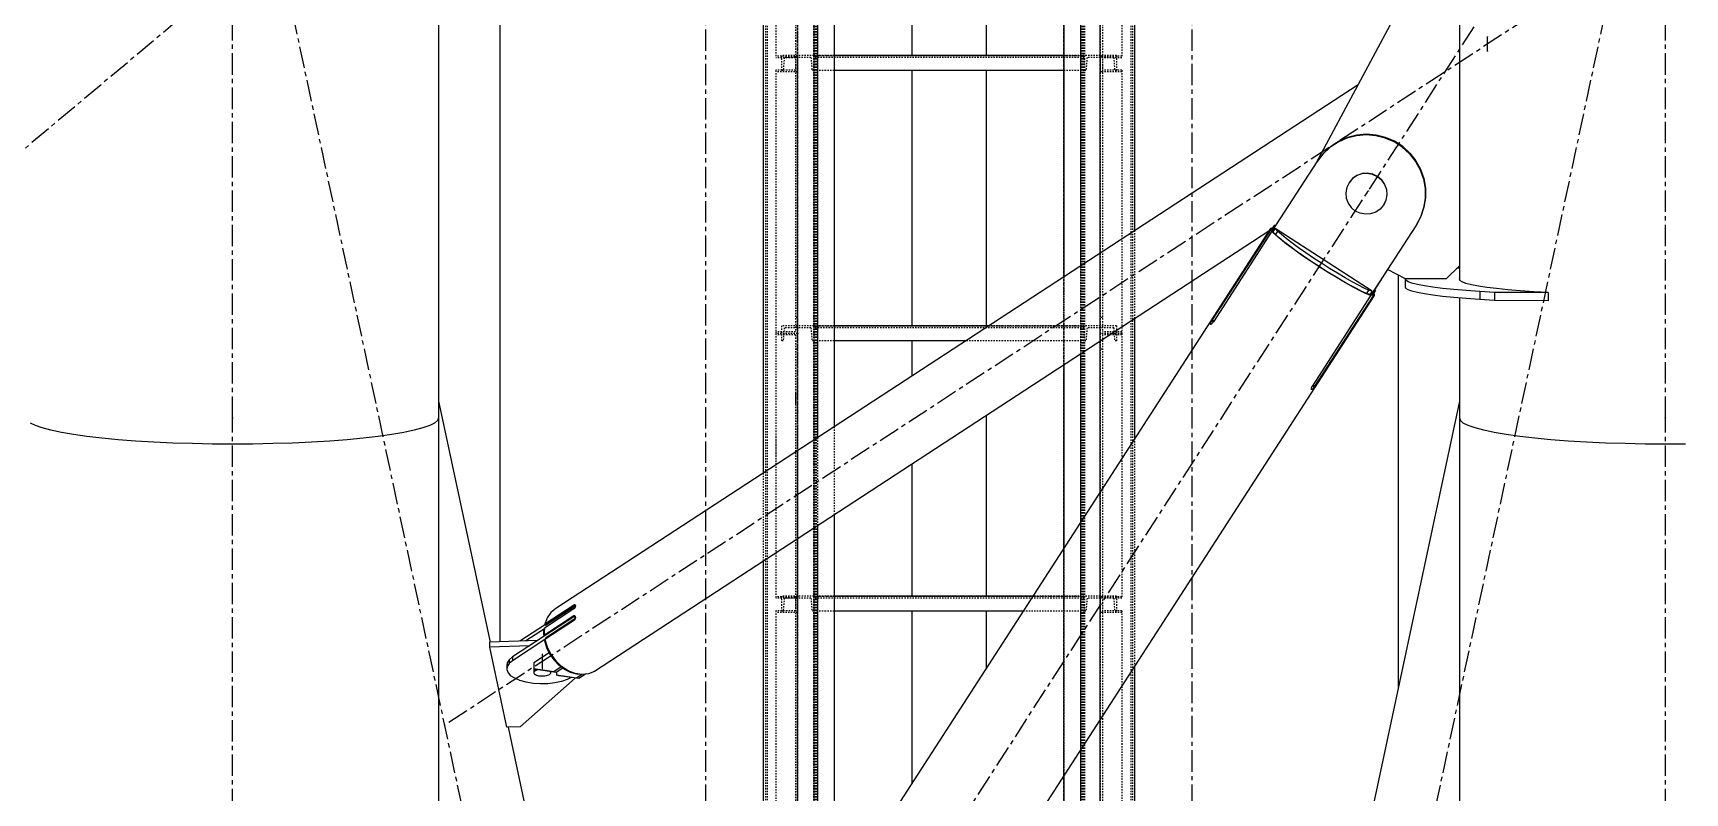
# Model space of a CAD drawing. Header units: millimetres. Extents: x 5143 to 30813, y 232 to 21408.
# Drawn here: x 11766 to 12377, y 7147 to 7429 of the extents above; entities that cross this region are included whole.
import ezdxf

# ---------------------------------------------------------------- set-up
doc = ezdxf.new("R2010")
doc.units = ezdxf.units.MM
doc.header["$LTSCALE"] = 0.25
for name, pattern in [('CENTER', [50.8, 31.75, -6.35, 6.35, -6.35]), ('XKITLINE00', [0]), ('XKITLINE02', [4, 2, -2]), ('XKITLINE03', [6, 3, -1, 1, -1])]:
    doc.linetypes.add(name, pattern=pattern)

msp = doc.modelspace()

# ---------------------------------------------------------------- linework, layer by layer
at = {"color": 8, "linetype": 'CENTER'}
for p, q in [((11840, 7286.23), (11840, 8951.04)), ((12370, 7286.23), (12370, 8951.04)), ((12015, 6431.43), (12015, 8100.54)), ((12195, 6431.43), (12195, 8100.54)), ((12015, 6720.27), (11840, 7540.27)), ((11840, 6720.27), (12370, 7540.27)), ((12195, 6720.27), (12370, 7540.27)), ((12351.95, 7455.72), (11918.47, 7172.55)), ((11840, 7450.27), (10096.38, 5990.27)), ((12304.21, 7421.82), (12304.21, 7427.25)), ((12259.41, 7369.2), (12260.09, 7370.22)), ((11840, 5629.8), (11840, 7286.23)), ((12370, 5629.8), (12370, 7286.23)), ((11954.53, 7198.82), (11954.53, 7193.39))]:
    msp.add_line(p, q, dxfattribs=at)
at = {"color": 3, "linetype": 'XKITLINE02'}
for p, q in [((12037.15, 7919.31), (12037.16, 6234.33)), ((12037.69, 7919.31), (12037.69, 6234.33)), ((12054.92, 7919.31), (12054.93, 6234.33)), ((12055, 7919.31), (12055, 6234.33)), ((12055.45, 7919.31), (12055.46, 6234.33)), ((12055.85, 7919.31), (12055.85, 6234.33)), ((12147.48, 7919.31), (12147.48, 6234.33)), ((12153.68, 7919.31), (12153.68, 6234.33)), ((12154.13, 7919.31), (12154.13, 6234.33)), ((12154.53, 7919.31), (12154.53, 6234.33)), ((12154.98, 7919.31), (12154.98, 6234.33)), ((12155.07, 7919.31), (12155.06, 6234.33)), ((12172.3, 7919.31), (12172.3, 6234.33)), ((12172.83, 7919.31), (12172.83, 6234.33)), ((12041, 7517.52), (12041, 7419.49)), ((12048.2, 7516.94), (12048.2, 7414.27)), ((12049, 7517.52), (12049, 7414.27)), ((12160.98, 7517.52), (12160.98, 7414.27)), ((12161.78, 7516.94), (12161.78, 7414.27)), ((12168.98, 7517.52), (12168.98, 7419.49)), ((12049, 7420.07), (12041, 7420.07)), ((12048.2, 7419.49), (12041, 7419.49)), ((12043, 7420.27), (12043, 7414.77)), ((12055, 7420.27), (12043, 7420.27)), ((12043, 7420.27), (12043, 7414.77)), ((12044.07, 7419.57), (12043.68, 7414.77)), ((12044.07, 7419.57), (12043.68, 7414.77)), ((12053.94, 7419.57), (12044.07, 7419.57)), ((12049, 7420.09), (12048.2, 7420.09)), ((12048.2, 7420.09), (12048.2, 7318.11)), ((12049, 7420.09), (12049, 7317.52)), ((12053.94, 7419.57), (12054.32, 7414.77)), ((12053.94, 7419.57), (12054.32, 7414.77)), ((12055, 7420.27), (12055, 7414.77)), ((12062.5, 7420.27), (12055, 7420.27)), ((12055, 7420.27), (12055, 7414.77)), ((12055, 7420.27), (12055, 7414.77)), ((12154.98, 7419.57), (12055, 7419.57)), ((12154.98, 7420.27), (12147.48, 7420.27)), ((12154.98, 7420.27), (12154.98, 7414.77)), ((12154.98, 7420.27), (12154.98, 7414.77)), ((12166.98, 7420.27), (12154.98, 7420.27)), ((12154.98, 7420.27), (12154.98, 7414.77)), ((12156.05, 7419.57), (12155.66, 7414.77)), ((12156.05, 7419.57), (12155.66, 7414.77)), ((12165.92, 7419.57), (12156.05, 7419.57)), ((12160.98, 7420.09), (12160.98, 7317.52)), ((12161.78, 7420.09), (12160.98, 7420.09)), ((12168.98, 7420.07), (12160.98, 7420.07)), ((12161.78, 7420.09), (12161.78, 7318.11)), ((12168.98, 7419.49), (12161.78, 7419.49)), ((12165.92, 7419.57), (12166.3, 7414.77)), ((12165.92, 7419.57), (12166.3, 7414.77)), ((12166.98, 7420.27), (12166.98, 7414.77)), ((12166.98, 7420.27), (12166.98, 7414.77)), ((12048.2, 7414.84), (12041, 7414.84)), ((12041, 7414.84), (12041, 7317.52)), ((12049, 7414.26), (12041, 7414.26)), ((12043.68, 7414.77), (12043, 7414.77)), ((12049, 7414.27), (12048.2, 7414.27)), ((12055, 7414.77), (12054.32, 7414.77)), ((12062.5, 7414.77), (12055, 7414.77)), ((12154.98, 7414.77), (12147.48, 7414.77)), ((12155.66, 7414.77), (12154.98, 7414.77)), ((12161.78, 7414.27), (12160.98, 7414.27)), ((12168.98, 7414.26), (12160.98, 7414.26)), ((12168.98, 7414.84), (12161.78, 7414.84)), ((12166.98, 7414.77), (12166.3, 7414.77)), ((12168.98, 7414.84), (12168.98, 7317.52)), ((12173.68, 7355.56), (12173.68, 7322.97)), ((12153.68, 7342.5), (12153.68, 7309.91)), ((12147.48, 7338.45), (12147.48, 7305.86)), ((12049, 7323.35), (12048.2, 7323.35)), ((12161.78, 7323.35), (12160.98, 7323.35)), ((12048.2, 7318.11), (12041, 7318.11)), ((12041, 7317.52), (12041, 7268.89)), ((12049, 7317.52), (12041, 7317.52)), ((12049, 7317.52), (12041, 7317.52)), ((12048.2, 7316.94), (12041, 7316.94)), ((12043, 7320.27), (12043, 7314.77)), ((12055, 7320.27), (12043, 7320.27)), ((12043, 7320.27), (12043, 7314.77)), ((12043.68, 7314.77), (12043, 7314.77)), ((12044.07, 7319.57), (12043.68, 7314.77)), ((12044.07, 7319.57), (12043.68, 7314.77)), ((12053.94, 7319.57), (12044.07, 7319.57)), ((12048.2, 7316.94), (12048.2, 7291.06)), ((12049, 7320.27), (12049, 7317.52)), ((12049, 7317.52), (12049, 7214.27)), ((12053.94, 7319.57), (12054.32, 7314.77)), ((12053.94, 7319.57), (12054.32, 7314.77)), ((12055, 7314.77), (12054.32, 7314.77)), ((12055, 7320.27), (12055, 7314.77)), ((12062.5, 7320.27), (12055, 7320.27)), ((12055, 7320.27), (12055, 7314.77)), ((12055, 7320.27), (12055, 7314.77)), ((12154.98, 7319.57), (12055, 7319.57)), ((12062.5, 7314.77), (12055, 7314.77)), ((12154.98, 7314.77), (12111.25, 7314.77)), ((12154.98, 7320.27), (12119.67, 7320.27)), ((12154.98, 7320.27), (12154.98, 7314.77)), ((12154.98, 7320.27), (12154.98, 7314.77)), ((12166.98, 7320.27), (12154.98, 7320.27)), ((12154.98, 7320.27), (12154.98, 7314.77)), ((12155.66, 7314.77), (12154.98, 7314.77)), ((12156.05, 7319.57), (12155.66, 7314.77)), ((12156.05, 7319.57), (12155.66, 7314.77)), ((12165.92, 7319.57), (12156.05, 7319.57)), ((12160.98, 7317.52), (12160.98, 7214.27)), ((12168.98, 7317.52), (12160.98, 7317.52)), ((12168.98, 7317.52), (12160.98, 7317.52)), ((12168.98, 7318.11), (12161.78, 7318.11)), ((12161.78, 7316.94), (12161.78, 7214.27)), ((12168.98, 7316.94), (12161.78, 7316.94)), ((12165.92, 7319.57), (12166.3, 7314.77)), ((12165.92, 7319.57), (12166.3, 7314.77)), ((12166.98, 7314.77), (12166.3, 7314.77)), ((12166.98, 7320.27), (12166.98, 7314.77)), ((12166.98, 7320.27), (12166.98, 7314.77)), ((12168.98, 7317.52), (12168.98, 7219.49)), ((12049, 7311.72), (12048.2, 7311.72)), ((12161.78, 7311.72), (12160.98, 7311.72)), ((12048.2, 7295.29), (12048.2, 7214.27)), ((12041, 7280.31), (12041, 7219.49)), ((12056.31, 7278.88), (12056.31, 7246.3)), ((12062.5, 7282.93), (12062.5, 7250.35)), ((12173.68, 7278.64), (12173.68, 7194.45)), ((12049, 7274.11), (12049, 7220.07)), ((12036.31, 7265.82), (12036.31, 7233.23)), ((12153.68, 7247.7), (12153.68, 7163.51)), ((12147.48, 7238.11), (12147.48, 7153.92)), ((12049, 7220.07), (12041, 7220.07)), ((12048.2, 7219.49), (12041, 7219.49)), ((12043, 7220.27), (12043, 7214.77)), ((12055, 7220.27), (12043, 7220.27)), ((12043, 7220.27), (12043, 7214.77)), ((12044.07, 7219.57), (12043.68, 7214.77)), ((12044.07, 7219.57), (12043.68, 7214.77)), ((12053.94, 7219.57), (12044.07, 7219.57)), ((12049, 7220.09), (12048.2, 7220.09)), ((12048.2, 7220.09), (12048.2, 7118.11)), ((12049, 7220.09), (12049, 7117.52)), ((12053.94, 7219.57), (12054.32, 7214.77)), ((12053.94, 7219.57), (12054.32, 7214.77)), ((12055, 7220.27), (12055, 7214.77)), ((12062.5, 7220.27), (12055, 7220.27)), ((12055, 7220.27), (12055, 7214.77)), ((12055, 7220.27), (12055, 7214.77)), ((12154.98, 7219.57), (12055, 7219.57)), ((12154.98, 7220.27), (12135.96, 7220.27)), ((12154.98, 7220.27), (12154.98, 7214.77)), ((12154.98, 7220.27), (12154.98, 7214.77)), ((12166.98, 7220.27), (12154.98, 7220.27)), ((12154.98, 7220.27), (12154.98, 7214.77)), ((12156.05, 7219.57), (12155.66, 7214.77)), ((12156.05, 7219.57), (12155.66, 7214.77)), ((12165.92, 7219.57), (12156.05, 7219.57)), ((12160.98, 7220.09), (12160.98, 7117.52)), ((12161.78, 7220.09), (12160.98, 7220.09)), ((12168.98, 7220.07), (12160.98, 7220.07)), ((12161.78, 7220.09), (12161.78, 7118.11)), ((12168.98, 7219.49), (12161.78, 7219.49)), ((12165.92, 7219.57), (12166.3, 7214.77)), ((12165.92, 7219.57), (12166.3, 7214.77)), ((12166.98, 7220.27), (12166.98, 7214.77)), ((12166.98, 7220.27), (12166.98, 7214.77)), ((12048.2, 7214.84), (12041, 7214.84)), ((12041, 7214.84), (12041, 7117.52)), ((12049, 7214.26), (12041, 7214.26)), ((12043.68, 7214.77), (12043, 7214.77)), ((12049, 7214.27), (12048.2, 7214.27)), ((12055, 7214.77), (12054.32, 7214.77)), ((12062.5, 7214.77), (12055, 7214.77)), ((12154.98, 7214.77), (12132.4, 7214.77)), ((12155.66, 7214.77), (12154.98, 7214.77)), ((12161.78, 7214.27), (12160.98, 7214.27)), ((12168.98, 7214.26), (12160.98, 7214.26)), ((12168.98, 7214.84), (12161.78, 7214.84)), ((12166.98, 7214.77), (12166.3, 7214.77)), ((12168.98, 7214.84), (12168.98, 7117.52))]:
    msp.add_line(p, q, dxfattribs=at)
at = {"color": 1, "linetype": 'XKITLINE03'}
for p, q in [((12049.01, 6234.33), (12049, 7919.31)), ((12055, 7919.31), (12055, 6234.33)), ((12147.48, 6234.33), (12147.48, 7919.31)), ((12160.98, 6234.33), (12160.98, 7919.31)), ((12049, 7517.52), (12049, 7420.07)), ((12160.98, 7420.07), (12160.98, 7517.52)), ((12055, 7420.27), (12154.98, 7420.27)), ((12055, 7420.27), (12055, 7420.27)), ((12154.98, 7420.27), (12154.98, 7420.27)), ((12049, 7414.26), (12049, 7317.52)), ((12160.98, 7317.52), (12160.98, 7414.26)), ((12049, 7317.52), (12049, 7220.07)), ((12055, 7320.27), (12154.98, 7320.27)), ((12055, 7320.27), (12055, 7320.27)), ((12154.98, 7320.27), (12154.98, 7320.27)), ((12160.98, 7220.07), (12160.98, 7317.52)), ((12055, 7220.27), (12154.98, 7220.27)), ((12055, 7220.27), (12055, 7220.27)), ((12154.98, 7220.27), (12154.98, 7220.27)), ((12049, 7214.26), (12049, 7117.52)), ((12160.98, 7117.52), (12160.98, 7214.26))]:
    msp.add_line(p, q, dxfattribs=at)
at = {"color": 7, "linetype": 'XKITLINE00'}
for p, q in [((12036.31, 7517.53), (12036.31, 7265.82)), ((12056.31, 7517.53), (12056.31, 7278.88)), ((12062.5, 7517.53), (12062.5, 7282.93)), ((12147.48, 7517.53), (12147.48, 7338.45)), ((12153.68, 7517.53), (12153.68, 7342.5)), ((12173.68, 7517.53), (12173.68, 7355.56)), ((12147.48, 7420.27), (12062.5, 7420.27)), ((12147.48, 7414.77), (12062.5, 7414.77)), ((12173.68, 7322.97), (12173.68, 7278.64)), ((12119.67, 7320.27), (12062.5, 7320.27)), ((12111.25, 7314.77), (12062.5, 7314.77)), ((12153.68, 7309.91), (12153.68, 7247.7)), ((12147.48, 7305.86), (12147.48, 7238.11)), ((12062.5, 7250.35), (12062.5, 7106.63)), ((12056.31, 7246.3), (12056.31, 7097.04)), ((12036.31, 7233.23), (12036.31, 7066.1)), ((12135.96, 7220.27), (12062.5, 7220.27)), ((12132.4, 7214.77), (12062.5, 7214.77)), ((12173.68, 7194.45), (12173.68, 6743.1)), ((12153.68, 7163.51), (12153.68, 6743.1)), ((12147.48, 7153.92), (12147.48, 6743.1))]:
    msp.add_line(p, q, dxfattribs=at)
at = {"color": 8, "linetype": 'XKITLINE00'}
for p, q in [((12091.2, 7514.77), (12091.2, 7420.27)), ((12118.8, 7514.77), (12118.8, 7420.27)), ((11938.8, 7506.57), (11938.8, 7203.35)), ((11916.2, 7499.33), (11916.2, 7286.23)), ((12273.79, 7442.23), (12240.83, 7380.61)), ((12293.8, 7438.26), (12293.8, 7337.41)), ((12091.2, 7414.77), (12091.2, 7320.27)), ((12118.8, 7414.77), (12118.8, 7320.27)), ((12256.3, 7409.53), (11959.54, 7215.67)), ((12248.92, 7388.28), (12245.92, 7386.31)), ((12249.08, 7388.52), (12246.08, 7386.55)), ((12252.2, 7389.74), (12248.92, 7388.28)), ((12252.36, 7389.97), (12249.08, 7388.52)), ((12255.68, 7390.63), (12252.2, 7389.74)), ((12255.84, 7390.86), (12252.36, 7389.97)), ((12259.26, 7390.93), (12255.68, 7390.63)), ((12259.42, 7391.17), (12255.84, 7390.86)), ((12262.85, 7390.65), (12259.26, 7390.93)), ((12263, 7390.88), (12259.42, 7391.17)), ((12266.34, 7389.77), (12262.85, 7390.65)), ((12266.5, 7390.01), (12263, 7390.88)), ((12269.64, 7388.34), (12266.34, 7389.77)), ((12269.8, 7388.58), (12266.5, 7390.01)), ((12272.67, 7386.39), (12269.64, 7388.34)), ((12272.82, 7386.62), (12269.8, 7388.58)), ((12243.29, 7383.87), (12241.11, 7381.04)), ((12243.45, 7384.11), (12241.26, 7381.27)), ((12245.92, 7386.31), (12243.29, 7383.87)), ((12243.45, 7384.11), (12243.29, 7383.87)), ((12246.08, 7386.55), (12243.45, 7384.11)), ((12275.33, 7383.96), (12272.67, 7386.39)), ((12275.48, 7384.2), (12272.82, 7386.62)), ((12275.33, 7383.96), (12277.56, 7381.14)), ((12275.48, 7384.2), (12277.71, 7381.37)), ((12241.11, 7381.04), (12224.46, 7355.28)), ((12241.26, 7381.27), (12241.11, 7381.04)), ((12241.26, 7381.27), (12241.13, 7381.07)), ((12255.9, 7375.89), (12254.27, 7374.77)), ((12255.94, 7375.95), (12254.31, 7374.83)), ((12257.76, 7376.55), (12255.9, 7375.89)), ((12257.8, 7376.61), (12255.94, 7375.95)), ((12259.74, 7376.7), (12257.76, 7376.55)), ((12259.78, 7376.77), (12257.8, 7376.61)), ((12261.69, 7376.34), (12259.74, 7376.7)), ((12261.73, 7376.41), (12259.78, 7376.77)), ((12263.48, 7375.49), (12261.69, 7376.34)), ((12263.52, 7375.55), (12261.73, 7376.41)), ((12277.56, 7381.14), (12279.29, 7377.99)), ((12277.71, 7381.37), (12279.45, 7378.22)), ((12279.29, 7377.99), (12280.48, 7374.59)), ((12279.45, 7378.22), (12280.64, 7374.83)), ((12252.14, 7371.48), (12251.79, 7369.53)), ((12252.99, 7373.26), (12252.14, 7371.48)), ((12254.27, 7374.77), (12252.99, 7373.26)), ((12254.31, 7374.83), (12253.03, 7373.33)), ((12263.52, 7375.55), (12263.48, 7375.49)), ((12264.99, 7374.21), (12263.48, 7375.49)), ((12265.03, 7374.27), (12263.52, 7375.55)), ((12264.99, 7374.21), (12266.12, 7372.58)), ((12265.03, 7374.27), (12266.16, 7372.64)), ((12266.12, 7372.58), (12266.79, 7370.71)), ((12266.16, 7372.64), (12266.83, 7370.78)), ((12266.79, 7370.71), (12266.95, 7368.74)), ((12266.83, 7370.78), (12266.99, 7368.8)), ((12280.48, 7374.59), (12281.1, 7371.06)), ((12280.64, 7374.83), (12281.25, 7371.29)), ((12281.1, 7371.06), (12281.12, 7367.47)), ((12281.25, 7371.29), (12281.28, 7367.7)), ((12251.79, 7369.53), (12251.95, 7367.56)), ((12251.95, 7367.56), (12252.62, 7365.7)), ((12252.62, 7365.7), (12253.75, 7364.07)), ((12255.26, 7362.78), (12253.75, 7364.07)), ((12264.47, 7363.51), (12262.85, 7362.39)), ((12265.75, 7365.01), (12264.47, 7363.51)), ((12266.6, 7366.8), (12265.75, 7365.01)), ((12266.64, 7366.86), (12265.8, 7365.07)), ((12266.95, 7368.74), (12266.6, 7366.8)), ((12266.99, 7368.8), (12266.64, 7366.86)), ((12280.55, 7363.92), (12279.41, 7360.53)), ((12280.71, 7364.16), (12279.57, 7360.76)), ((12281.12, 7367.47), (12280.55, 7363.92)), ((12281.28, 7367.7), (12280.71, 7364.16)), ((12225.29, 7357.45), (12225.15, 7357.35)), ((12225.55, 7357.48), (12225.29, 7357.45)), ((12225.78, 7357.32), (12225.55, 7357.48)), ((12257.06, 7361.93), (12255.26, 7362.78)), ((12259.01, 7361.57), (12257.06, 7361.93)), ((12260.98, 7361.73), (12259.01, 7361.57)), ((12262.85, 7362.39), (12260.98, 7361.73)), ((12279.41, 7360.53), (12277.72, 7357.36)), ((12277.88, 7357.6), (12277.72, 7357.36)), ((12279.57, 7360.76), (12277.88, 7357.6)), ((12279.57, 7360.76), (12279.41, 7360.53)), ((12223.92, 7356.37), (11947.9, 6929.32)), ((12223.28, 7355.37), (11973.81, 7192.41)), ((12223.99, 7355.94), (12202.38, 7322.49)), ((12224.46, 7355.28), (12202.84, 7321.83)), ((12224.35, 7356.47), (12223.92, 7356.37)), ((12223.92, 7356.37), (12223.99, 7355.94)), ((12224.62, 7355.53), (12223.99, 7355.94)), ((12225.12, 7357.18), (12224.31, 7355.93)), ((12224.34, 7356.09), (12224.31, 7355.93)), ((12224.31, 7355.93), (12224.38, 7355.69)), ((12225.15, 7357.35), (12224.34, 7356.09)), ((12224.51, 7356.36), (12224.35, 7356.47)), ((12225.19, 7356.94), (12224.38, 7355.69)), ((12224.62, 7355.53), (12224.38, 7355.69)), ((12224.46, 7355.28), (12224.67, 7355)), ((12224.83, 7355.03), (12224.46, 7355.28)), ((12224.84, 7355.04), (12224.46, 7355.28)), ((12225.89, 7353.81), (12224.67, 7355)), ((12225.64, 7356.29), (12224.83, 7355.03)), ((12224.83, 7355.03), (12225.76, 7354.06)), ((12225.15, 7357.35), (12225.12, 7357.18)), ((12225.12, 7357.18), (12225.19, 7356.94)), ((12225.43, 7356.78), (12225.19, 7356.94)), ((12261.51, 7333.1), (12225.64, 7356.29)), ((12225.64, 7356.29), (12226.57, 7355.32)), ((12226.57, 7355.32), (12225.76, 7354.06)), ((12227.13, 7352.84), (12225.76, 7354.06)), ((12227.64, 7352.31), (12225.89, 7353.81)), ((12227.94, 7354.09), (12226.57, 7355.32)), ((12228.9, 7351.39), (12227.13, 7352.84)), ((12229.86, 7350.56), (12227.64, 7352.31)), ((12229.71, 7352.64), (12227.94, 7354.09)), ((12231.03, 7349.75), (12228.9, 7351.39)), ((12231.84, 7351), (12229.71, 7352.64)), ((12277.72, 7357.36), (12261.08, 7331.61)), ((12232.48, 7348.61), (12229.86, 7350.56)), ((12233.46, 7347.96), (12231.03, 7349.75)), ((12234.27, 7349.22), (12231.84, 7351)), ((12235.42, 7346.51), (12232.48, 7348.61)), ((12236.13, 7346.08), (12233.46, 7347.96)), ((12236.94, 7347.34), (12234.27, 7349.22)), ((12238.6, 7344.34), (12235.42, 7346.51)), ((12238.98, 7344.14), (12236.13, 7346.08)), ((12239.8, 7345.4), (12236.94, 7347.34)), ((12242.75, 7343.46), (12239.8, 7345.4)), ((12241.91, 7342.16), (12238.6, 7344.34)), ((12241.94, 7342.2), (12238.98, 7344.14)), ((12245.26, 7340.04), (12241.91, 7342.16)), ((12244.92, 7340.3), (12241.94, 7342.2)), ((12245.73, 7341.56), (12242.75, 7343.46)), ((12247.86, 7338.5), (12244.92, 7340.3)), ((12248.55, 7338.03), (12245.26, 7340.04)), ((12248.67, 7339.75), (12245.73, 7341.56)), ((12251.49, 7338.08), (12248.67, 7339.75)), ((12267.24, 7341.13), (12262.41, 7333.65)), ((12273.88, 7337.72), (12267.23, 7341.14)), ((12271.2, 7339.1), (12271.2, 7186.52)), ((12293.8, 7342.56), (12288.86, 7337.65)), ((12293.8, 7341.69), (12292.84, 7341.62)), ((12250.68, 7336.83), (12247.86, 7338.5)), ((12251.67, 7336.2), (12248.55, 7338.03)), ((12253.31, 7335.34), (12250.68, 7336.83)), ((12254.12, 7336.6), (12251.49, 7338.08)), ((12254.53, 7334.61), (12251.67, 7336.2)), ((12255.68, 7334.07), (12253.31, 7335.34)), ((12256.49, 7335.33), (12254.12, 7336.6)), ((12257.04, 7333.3), (12254.53, 7334.61)), ((12257.73, 7333.05), (12255.68, 7334.07)), ((12258.55, 7334.3), (12256.49, 7335.33)), ((12259.13, 7332.32), (12257.04, 7333.3)), ((12259.42, 7332.3), (12257.73, 7333.05)), ((12260.23, 7333.56), (12258.55, 7334.3)), ((12260.23, 7333.56), (12259.42, 7332.3)), ((12261.51, 7333.1), (12260.23, 7333.56)), ((12261.51, 7333.1), (12260.7, 7331.85)), ((12262.29, 7332.95), (12261.48, 7331.7)), ((12262.54, 7332.98), (12261.73, 7331.73)), ((12262.69, 7333.08), (12261.88, 7331.83)), ((12262.29, 7332.95), (12262.05, 7333.11)), ((12262.54, 7332.98), (12262.29, 7332.95)), ((12262.65, 7333.49), (12262.39, 7333.65)), ((12262.69, 7333.08), (12262.54, 7332.98)), ((12262.65, 7333.49), (12262.72, 7333.25)), ((12262.72, 7333.25), (12262.69, 7333.08)), ((12273.78, 7337.76), (12273.73, 7337.69)), ((12273.73, 7337.69), (12273.73, 7334.7)), ((12273.73, 7337.69), (12273.98, 7337.15)), ((12273.73, 7334.7), (12273.98, 7334.16)), ((12288.86, 7337.65), (12273.88, 7337.72)), ((12274.82, 7336.62), (12273.98, 7337.15)), ((12274.82, 7333.63), (12273.98, 7334.16)), ((12276.25, 7336.1), (12274.82, 7336.62)), ((12276.25, 7333.11), (12274.82, 7333.63)), ((12278.27, 7335.6), (12276.25, 7336.1)), ((12278.27, 7332.6), (12276.25, 7333.11)), ((12280.85, 7335.1), (12278.27, 7335.6)), ((12283.97, 7334.63), (12280.85, 7335.1)), ((12287.61, 7334.18), (12283.97, 7334.63)), ((12291.74, 7333.76), (12287.61, 7334.18)), ((12296.33, 7333.37), (12291.74, 7333.76)), ((12293.8, 7337.74), (12293.7, 7337.6)), ((12293.7, 7337.6), (12293.95, 7337.07)), ((12294.79, 7336.54), (12293.95, 7337.07)), ((12296.23, 7336.02), (12294.79, 7336.54)), ((12298.24, 7335.51), (12296.23, 7336.02)), ((12301.34, 7333.01), (12296.33, 7333.37)), ((12300.82, 7335.02), (12298.24, 7335.51)), ((12303.94, 7334.55), (12300.82, 7335.02)), ((12301.34, 7333.01), (12301.34, 7330.02)), ((12306.73, 7332.69), (12301.34, 7333.01)), ((12307.58, 7334.1), (12303.94, 7334.55)), ((12311.71, 7333.68), (12307.58, 7334.1)), ((12316.3, 7333.28), (12311.71, 7333.68)), ((12321.31, 7332.93), (12316.3, 7333.28)), ((12326.7, 7332.6), (12321.31, 7332.93)), ((12262.3, 7331.55), (11986.28, 6904.5)), ((12261.07, 7331.61), (12239.45, 7298.16)), ((12261.87, 7331.45), (12240.25, 7298.01)), ((12260.73, 7331.69), (12259.13, 7332.32)), ((12260.7, 7331.85), (12259.42, 7332.3)), ((12261.07, 7331.61), (12260.7, 7331.86)), ((12261.07, 7331.61), (12260.7, 7331.85)), ((12261.07, 7331.61), (12260.73, 7331.69)), ((12261.87, 7331.45), (12261.24, 7331.86)), ((12261.48, 7331.7), (12261.24, 7331.86)), ((12261.73, 7331.73), (12261.48, 7331.7)), ((12261.88, 7331.83), (12261.73, 7331.73)), ((12262.3, 7331.55), (12261.87, 7331.45)), ((12262.23, 7331.98), (12262.05, 7332.1)), ((12262.23, 7331.98), (12262.3, 7331.55)), ((12280.85, 7332.11), (12278.27, 7332.6)), ((12283.97, 7331.64), (12280.85, 7332.11)), ((12287.61, 7331.19), (12283.97, 7331.64)), ((12291.74, 7330.77), (12287.61, 7331.19)), ((12296.33, 7330.38), (12291.74, 7330.77)), ((12293.8, 7330.59), (12293.8, 7286.23)), ((12301.34, 7330.02), (12296.33, 7330.38)), ((12306.73, 7329.7), (12301.34, 7330.02)), ((12306.73, 7332.69), (12306.73, 7329.7)), ((12326.7, 7332.6), (12306.73, 7332.69)), ((12326.7, 7329.61), (12306.73, 7329.7)), ((12326.7, 7332.6), (12326.7, 7329.61)), ((12201.7, 7321.29), (12201.66, 7321.07)), ((12201.66, 7321.07), (12201.68, 7320.91)), ((12201.68, 7320.91), (12201.74, 7320.82)), ((12201.74, 7321.41), (12201.7, 7321.29)), ((12201.81, 7321.56), (12201.74, 7321.41)), ((12201.86, 7320.81), (12201.74, 7320.82)), ((12201.98, 7321.85), (12201.81, 7321.56)), ((12202.01, 7320.89), (12201.86, 7320.81)), ((12202.17, 7322.17), (12201.98, 7321.85)), ((12202.2, 7321.04), (12202.01, 7320.89)), ((12202.38, 7322.49), (12202.17, 7322.17)), ((12202.8, 7321.76), (12202.17, 7322.17)), ((12202.41, 7321.25), (12202.2, 7321.04)), ((12203.01, 7322.09), (12202.38, 7322.49)), ((12202.63, 7321.52), (12202.41, 7321.25)), ((12202.84, 7321.83), (12202.63, 7321.52)), ((12091.2, 7314.77), (12091.2, 7301.68)), ((12238.99, 7297.25), (12238.93, 7297.02)), ((12238.93, 7297.02), (12238.93, 7296.84)), ((12238.93, 7296.84), (12238.99, 7296.74)), ((12239.1, 7297.53), (12238.99, 7297.25)), ((12239.09, 7296.72), (12238.99, 7296.74)), ((12239.25, 7296.77), (12239.09, 7296.72)), ((12239.26, 7297.84), (12239.1, 7297.53)), ((12239.44, 7296.89), (12239.25, 7296.77)), ((12239.45, 7298.16), (12239.26, 7297.84)), ((12240.04, 7297.68), (12239.41, 7298.09)), ((12239.53, 7296.98), (12239.44, 7296.89)), ((12239.63, 7297.11), (12239.53, 7296.98)), ((12240.25, 7298.01), (12239.62, 7298.42)), ((12239.83, 7297.38), (12239.63, 7297.11)), ((12240.04, 7297.68), (12239.83, 7297.38)), ((12240.25, 7298.01), (12240.04, 7297.68)), ((11916.2, 7292.42), (11935.23, 7203.22)), ((12293.8, 7292.42), (12261.5, 7141.08)), ((11767.08, 7283.41), (11765.26, 7284.33)), ((11914.73, 7284.33), (11912.91, 7283.41)), ((11915.83, 7285.28), (11914.73, 7284.33)), ((11915.83, 7285.28), (11914.73, 7284.34)), ((11916.2, 7286.23), (11915.83, 7285.28)), ((11916.2, 7286.23), (11915.83, 7285.28)), ((11916.2, 7286.23), (11916.2, 6925.02)), ((12118.8, 7287.12), (12118.8, 7220.27)), ((12293.8, 7286.23), (12294.16, 7285.28)), ((12293.8, 7286.23), (12294.16, 7285.28)), ((12293.8, 7286.23), (12293.8, 6756.52)), ((12295.26, 7284.33), (12294.16, 7285.28)), ((12295.26, 7284.34), (12294.16, 7285.28)), ((12297.08, 7283.41), (12295.26, 7284.33)), ((11769.6, 7282.51), (11767.08, 7283.41)), ((11772.79, 7281.65), (11769.6, 7282.51)), ((11776.64, 7280.84), (11772.79, 7281.65)), ((11781.09, 7280.07), (11776.64, 7280.84)), ((11786.11, 7279.36), (11781.09, 7280.07)), ((11791.65, 7278.72), (11786.11, 7279.36)), ((11797.66, 7278.16), (11791.65, 7278.72)), ((11804.07, 7277.67), (11797.66, 7278.16)), ((11882.33, 7278.16), (11875.92, 7277.67)), ((11888.34, 7278.72), (11882.33, 7278.16)), ((11893.88, 7279.36), (11888.34, 7278.72)), ((11898.9, 7280.07), (11893.88, 7279.36)), ((11903.35, 7280.84), (11898.9, 7280.07)), ((11907.2, 7281.65), (11903.35, 7280.84)), ((11910.39, 7282.51), (11907.2, 7281.65)), ((11912.91, 7283.41), (11910.39, 7282.51)), ((12299.6, 7282.51), (12297.08, 7283.41)), ((12302.79, 7281.65), (12299.6, 7282.51)), ((12306.64, 7280.84), (12302.79, 7281.65)), ((12311.09, 7280.07), (12306.64, 7280.84)), ((12316.11, 7279.36), (12311.09, 7280.07)), ((12321.65, 7278.72), (12316.11, 7279.36)), ((12327.66, 7278.16), (12321.65, 7278.72)), ((12334.07, 7277.67), (12327.66, 7278.16)), ((11810.83, 7277.26), (11804.07, 7277.67)), ((11817.88, 7276.94), (11810.83, 7277.26)), ((11825.13, 7276.71), (11817.88, 7276.94)), ((11832.53, 7276.57), (11825.13, 7276.71)), ((11840, 7276.52), (11832.53, 7276.57)), ((11847.46, 7276.57), (11840, 7276.52)), ((11854.86, 7276.71), (11847.46, 7276.57)), ((11862.12, 7276.94), (11854.86, 7276.71)), ((11869.16, 7277.26), (11862.12, 7276.94)), ((11875.92, 7277.67), (11869.16, 7277.26)), ((12340.83, 7277.26), (12334.07, 7277.67)), ((12347.88, 7276.94), (12340.83, 7277.26)), ((12355.13, 7276.71), (12347.88, 7276.94)), ((12362.53, 7276.57), (12355.13, 7276.71)), ((12370, 7276.52), (12362.53, 7276.57)), ((12377.46, 7276.57), (12370, 7276.52)), ((12091.2, 7269.09), (12091.2, 7220.27)), ((11966.44, 7217.04), (11955.54, 7209.92)), ((11966.8, 7216.84), (11955.91, 7209.73)), ((11966.56, 7217.08), (11966.44, 7217.04)), ((11966.77, 7216.95), (11966.44, 7217.04)), ((11966.68, 7217.08), (11966.56, 7217.08)), ((11966.8, 7216.84), (11966.59, 7216.5)), ((11966.68, 7217.08), (11966.77, 7216.98)), ((11966.77, 7216.98), (11966.81, 7216.82)), ((11966.59, 7212.83), (11943.54, 7197.78)), ((11966.26, 7215.55), (11955.37, 7208.43)), ((11966.26, 7213.01), (11955.37, 7205.9)), ((11956.09, 7211.58), (11955.37, 7209.58)), ((11956.37, 7212.25), (11955.54, 7209.92)), ((11966.44, 7211.43), (11955.54, 7204.31)), ((11966.59, 7216.5), (11955.69, 7209.38)), ((11966.59, 7211.88), (11955.69, 7204.77)), ((11956.18, 7211.71), (11956.09, 7211.58)), ((11956.14, 7211.62), (11956.09, 7211.58)), ((11957.73, 7214.22), (11956.37, 7212.25)), ((11959.54, 7215.67), (11957.73, 7214.22)), ((11966.41, 7215.68), (11966.26, 7215.55)), ((11966.41, 7213.07), (11966.26, 7213.01)), ((11966.69, 7212.9), (11966.26, 7213.01)), ((11966.55, 7215.87), (11966.41, 7215.68)), ((11966.57, 7213.03), (11966.41, 7213.07)), ((11966.55, 7213.04), (11966.41, 7213.07)), ((11966.56, 7211.58), (11966.44, 7211.43)), ((11966.67, 7216.1), (11966.55, 7215.87)), ((11966.67, 7212.93), (11966.55, 7213.04)), ((11966.68, 7211.76), (11966.56, 7211.58)), ((11966.59, 7216.5), (11966.59, 7215.95)), ((11966.74, 7212.79), (11966.59, 7212.83)), ((11966.59, 7212.83), (11966.59, 7211.88)), ((11966.59, 7211.88), (11966.66, 7211.73)), ((11966.76, 7216.35), (11966.67, 7216.1)), ((11966.67, 7212.93), (11966.76, 7212.76)), ((11966.72, 7212.84), (11966.67, 7212.81)), ((11966.77, 7212), (11966.68, 7211.76)), ((11966.81, 7216.6), (11966.76, 7216.35)), ((11966.76, 7212.76), (11966.81, 7212.53)), ((11966.81, 7212.27), (11966.77, 7212)), ((11966.81, 7216.82), (11966.81, 7216.6)), ((11966.81, 7212.53), (11966.81, 7212.27)), ((12091.2, 7214.77), (12091.2, 7151.02)), ((12118.8, 7214.77), (12118.8, 7193.72)), ((11955.69, 7209.79), (11946.28, 7203.64)), ((11955.34, 7208.2), (11948.49, 7203.73)), ((11955.04, 7207.38), (11955.02, 7206.75)), ((11955.02, 7206.75), (11955.04, 7206.11)), ((11955.09, 7208), (11955.04, 7207.38)), ((11955.27, 7207.53), (11955.04, 7207.38)), ((11955.32, 7206.3), (11955.04, 7206.11)), ((11955.04, 7206.11), (11955.09, 7205.47)), ((11955.34, 7208.17), (11955.09, 7208)), ((11955.63, 7205.82), (11955.09, 7205.47)), ((11955.25, 7205.42), (11955.09, 7205.47)), ((11955.37, 7208.43), (11955.23, 7207.2)), ((11955.23, 7207.2), (11955.37, 7205.9)), ((11955.79, 7205.78), (11955.37, 7205.9)), ((11956.01, 7209.79), (11955.54, 7209.92)), ((11955.79, 7205.78), (11955.63, 7205.82)), ((11955.69, 7209.79), (11955.69, 7209.38)), ((11955.91, 7209.73), (11955.69, 7209.79)), ((11955.91, 7209.73), (11955.69, 7209.38)), ((11955.69, 7204.77), (11955.69, 7204.41)), ((11955.69, 7204.77), (11955.82, 7204.49)), ((11955.88, 7209.83), (11955.78, 7209.76)), ((11956.01, 7209.79), (11955.88, 7209.83)), ((11952.91, 7203.9), (11935.03, 7203.21)), ((11935.03, 7203.21), (11935.03, 7201.4)), ((11949.96, 7201.97), (11935.03, 7201.4)), ((11935.03, 7201.4), (11941.35, 7171.8)), ((11955.55, 7204.26), (11943.54, 7196.42)), ((11957.06, 7199.33), (11951.44, 7195.66)), ((11955.62, 7204.04), (11955.33, 7203.86)), ((11955.33, 7203.86), (11956.09, 7201.33)), ((11955.54, 7204.31), (11956.37, 7201.52)), ((11956.37, 7201.52), (11956.09, 7201.33)), ((11956.09, 7201.33), (11957.27, 7198.9)), ((11956.37, 7201.52), (11957.73, 7198.81)), ((11957.27, 7198.9), (11958.82, 7196.67)), ((11957.73, 7198.81), (11959.54, 7196.35)), ((11941.59, 7195.62), (11941.45, 7194.46)), ((11941.45, 7194.46), (11941.45, 7193.1)), ((11941.59, 7194.26), (11941.45, 7193.1)), ((11941.45, 7193.1), (11941.87, 7191.95)), ((11942.3, 7196.74), (11941.59, 7195.62)), ((11942.3, 7195.38), (11941.59, 7194.26)), ((11943.54, 7197.78), (11942.3, 7196.74)), ((11942.3, 7196.74), (11942.3, 7195.38)), ((11943.54, 7196.42), (11942.3, 7195.38)), ((11943.54, 7197.78), (11943.54, 7196.42)), ((11951.43, 7193.39), (11951.43, 7192.73)), ((11951.51, 7192.96), (11951.43, 7192.73)), ((11951.51, 7192.96), (11951.43, 7192.73)), ((11951.43, 7192.73), (11951.43, 7192.01)), ((11951.44, 7195.66), (11951.44, 7193.39)), ((11958.8, 7192.31), (11951.44, 7193.39)), ((11952.28, 7193.16), (11951.44, 7193.39)), ((11951.67, 7193.18), (11951.51, 7192.96)), ((11951.67, 7193.18), (11951.51, 7192.96)), ((11951.67, 7192.45), (11951.51, 7192.24)), ((11951.81, 7193.29), (11951.67, 7193.18)), ((11951.81, 7193.29), (11951.67, 7193.18)), ((11951.93, 7192.66), (11951.67, 7192.45)), ((11951.93, 7193.26), (11951.93, 7192.66)), ((11952.26, 7192.84), (11951.93, 7192.66)), ((11952.66, 7192.99), (11952.26, 7192.84)), ((11959.64, 7192.08), (11952.28, 7193.16)), ((11952.94, 7193.06), (11952.66, 7192.99)), ((11957.41, 7192.41), (11957.49, 7192.32)), ((11957.62, 7192.38), (11957.62, 7191.87)), ((11961.52, 7194.09), (11958.8, 7192.31)), ((11958.82, 7196.67), (11960.68, 7194.74)), ((11961.71, 7194.28), (11959.54, 7196.35)), ((11962.09, 7193.69), (11959.64, 7192.08)), ((11961.52, 7194.11), (11960.68, 7194.74)), ((11961.52, 7194.11), (11961.52, 7194.09)), ((11961.56, 7194.08), (11961.52, 7194.09)), ((11962.77, 7193.18), (11961.53, 7194.1)), ((11964.13, 7192.7), (11961.71, 7194.28)), ((11965, 7192.07), (11962.77, 7193.18)), ((11966.68, 7191.68), (11964.13, 7192.7)), ((11973.81, 7192.41), (11971.64, 7191.54)), ((11941.87, 7191.95), (11942.85, 7190.87)), ((11944.34, 7189.89), (11942.85, 7190.87)), ((11946.28, 7189.07), (11944.34, 7189.89)), ((11948.58, 7188.43), (11946.28, 7189.07)), ((11966.69, 7189.97), (11946.33, 7171.99)), ((11951.13, 7188.02), (11948.58, 7188.43)), ((11953.84, 7187.84), (11951.13, 7188.02)), ((11951.51, 7192.24), (11951.43, 7192.01)), ((11951.43, 7192.01), (11951.45, 7191.78)), ((11951.45, 7191.78), (11951.56, 7191.56)), ((11951.56, 7191.56), (11951.77, 7191.34)), ((11952.05, 7191.15), (11951.77, 7191.34)), ((11952.41, 7190.98), (11952.05, 7191.15)), ((11952.84, 7190.84), (11952.41, 7190.98)), ((11953.32, 7190.73), (11952.84, 7190.84)), ((11953.83, 7190.66), (11953.32, 7190.73)), ((11954.36, 7190.63), (11953.83, 7190.66)), ((11956.57, 7187.9), (11953.84, 7187.84)), ((11954.9, 7190.63), (11954.36, 7190.63)), ((11955.43, 7190.68), (11954.9, 7190.63)), ((11955.93, 7190.77), (11955.43, 7190.68)), ((11956.39, 7190.89), (11955.93, 7190.77)), ((11956.79, 7191.04), (11956.39, 7190.89)), ((11959.22, 7188.2), (11956.57, 7187.9)), ((11957.13, 7191.22), (11956.79, 7191.04)), ((11957.38, 7191.43), (11957.13, 7191.22)), ((11957.55, 7191.64), (11957.38, 7191.43)), ((11957.49, 7192.32), (11957.6, 7192.1)), ((11957.62, 7191.87), (11957.55, 7191.64)), ((11957.6, 7192.1), (11957.62, 7191.87)), ((11959.64, 7192.08), (11958.8, 7192.31)), ((11961.66, 7188.72), (11959.22, 7188.2)), ((11959.83, 7192.21), (11959.83, 7191.08)), ((11967.18, 7190), (11959.83, 7191.08)), ((11960.67, 7190.85), (11959.83, 7191.08)), ((11968.02, 7189.77), (11960.67, 7190.85)), ((11963.79, 7189.45), (11961.66, 7188.72)), ((11965.18, 7190.19), (11963.79, 7189.45)), ((11967.27, 7191.44), (11965, 7192.07)), ((11969.23, 7191.29), (11966.68, 7191.68)), ((11969.17, 7191.3), (11967.18, 7190)), ((11968.02, 7189.77), (11967.18, 7190)), ((11968.76, 7191.36), (11967.27, 7191.44)), ((11970.56, 7191.43), (11968.02, 7189.77)), ((11971.64, 7191.54), (11969.23, 7191.29)), ((11946.33, 7171.99), (11941.35, 7171.8)), ((11941.93, 7171.83), (11948.49, 7141.08))]:
    msp.add_line(p, q, dxfattribs=at)
for centre in [(12304.21, 7427.25), (12304.21, 7421.82), (12260.09, 7370.22), (12259.41, 7369.2), (11840, 7286.23), (11840, 7286.23), (12370, 7286.23), (12370, 7286.23), (11954.53, 7198.82), (11954.53, 7193.39), (11918.47, 7172.55)]:
    msp.add_circle(centre, 0.05, dxfattribs=at)
at = {"color": 1, "linetype": 'XKITLINE00'}
for centre in [(12049, 7420.07), (12055, 7420.27), (12055, 7420.27), (12154.98, 7420.27), (12154.98, 7420.27), (12160.98, 7420.07), (12049, 7414.26), (12160.98, 7414.26), (12049, 7317.52), (12049, 7317.52), (12055, 7320.27), (12055, 7320.27), (12154.98, 7320.27), (12154.98, 7320.27), (12160.98, 7317.52), (12160.98, 7317.52), (12049, 7220.07), (12055, 7220.27), (12055, 7220.27), (12154.98, 7220.27), (12154.98, 7220.27), (12160.98, 7220.07), (12049, 7214.26), (12160.98, 7214.26)]:
    msp.add_circle(centre, 0.05, dxfattribs=at)

doc.saveas('drawing.dxf')
